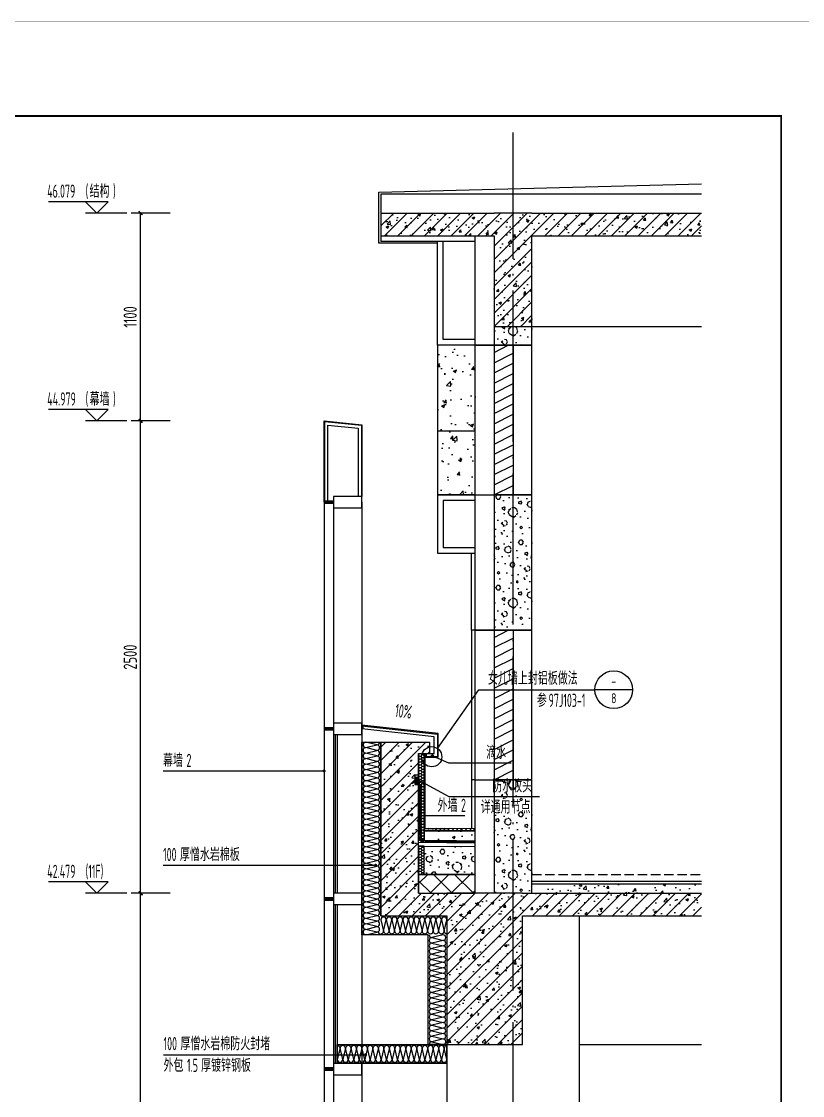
# Model space of a CAD drawing. Extents: x 198753 to 882193, y -399300 to 132460.
# Drawn here: x 374253 to 378388, y -189819 to -184135 of the extents above; entities that cross this region are included whole.
import ezdxf
from ezdxf.enums import TextEntityAlignment as Align

# ---------------------------------------------------------------- set-up
doc = ezdxf.new("R2010")
doc.units = 0
doc.header["$LTSCALE"] = 1000
doc.header["$MEASUREMENT"] = 0
doc.linetypes.add('DASH', pattern=[0.35, 0.25, -0.1])
doc.linetypes.add('DOTE', pattern=[2.42, 2, -0.2, 0.02, -0.2])
for name, color, linetype in [('00-图签', 7, 'Continuous'), ('01-标注_尺寸', 124, 'Continuous'), ('01-标注_标高', 200, 'Continuous'), ('01-标注_符号', 200, 'Continuous'), ('02-TEXT_标注', 130, 'Continuous'), ('05-填充_156', 156, 'Continuous'), ('05-填充_天正', 26, 'Continuous'), ('A-C_窗', 140, 'Continuous'), ('A-D-玻璃剖线', 130, 'Continuous'), ('A-D-金属剖线', 200, 'Continuous'), ('A-D_龙骨', 131, 'Continuous'), ('A-O_屋面', 201, 'Continuous'), ('A-O_防水层', 222, 'Continuous'), ('A-STR-面层', 191, 'Continuous'), ('A-SUR_保温', 222, 'Continuous'), ('A-SUR_看线', 231, 'Continuous'), ('A-SUR_面层', 191, 'Continuous'), ('A-TECH_结构', 21, 'Continuous'), ('A-金属背板', 30, 'Continuous'), ('A_AXIS-轴线', 36, 'DOTE'), ('A_STR-砌块墙', 121, 'Continuous'), ('A_STR-砼墙', 51, 'Continuous'), ('A_STR-砼柱', 51, 'Continuous'), ('D_石材', 111, 'Continuous'), ('D_石材E', 114, 'Continuous')]:
    doc.layers.add(name, color=color, linetype=linetype)
doc.styles.add('_TCH_DIM', font='ROS1', dxfattribs={"width": 0.8, "bigfont": 'JD'})
doc.styles.add('_TCH_DIM_T3', font='ROS1', dxfattribs={"width": 0.8, "bigfont": 'JD'})
doc.dimstyles.new('_TCH_ARCH&&20', dxfattribs={"dimtxt": 70, "dimasz": 20, "dimexe": 50, "dimexo": 60, "dimgap": 20, "dimtad": 1, "dimdec": 0, "dimzin": 0, "dimdsep": 46, "dimtxsty": '_TCH_DIM_T3', "dimblk": 'ARCHTICK', "dimcen": 0.09, "dimclrt": 4, "dimazin": 2, "dimtfac": 1, "dimtdec": 0, "dimtix": 1, "dimtmove": 2, "dimatfit": 3, "dimfxl": 0, "dimtolj": 1, "dimtzin": 0, "dimarcsym": 0})
pattern_1 = [(45, (0, 0), (-35.355339, 35.355339), []), (50, (0, 0), (143.452037, -12.550427), [15, -165]), (355, (0, 0), (-27.750267, 150.438427), [12, -132]), (100.4514, (11.95, -1.05), (115.701876, 137.88791), [12.74804, -140.22842]), (46.1842, (0, 40), (213.44821, -33.1038), [22.5, -247.5]), (96.6356, (17.79, 37.24), (186.93254, 194.82357), [19.12206, -210.3426]), (351.1842, (0, 40), (186.93239, 194.82372), [18, -198]), (21, (20, 30), (119.38141, -80.523778), [15, -165]), (326, (20, 30), (48.663066, 145.03001), [12, -132]), (71.4514, (29.95, 23.29), (168.044526, 64.5061), [12.74804, -140.22842]), (37.5, (0, 0), (2.431971, 66.578771), [0, -130.4, 0, -134, 0, -132.5]), (7.5, (0, 0), (52.613907, 78.882342), [0, -76.4, 0, -127.4, 0, -50.5]), (327.5, (-44.6, 0), (106.764487, -4.5109743), [0, -50, 0, -156, 0, -207]), (317.5, (-64.6, 0), (116.637234, 20.020996), [0, -65, 0, -103.6, 0, -147])]
pattern_2 = [(0, (70.8, -73.2), (120, 240), [0, -240]), (0, (-69.6, -105.6), (120, 240), [0, -240]), (0, (8.4, -108), (120, 240), [0, -240]), (0, (93.6, -37.2), (120, 240), [0, -240]), (0, (-6, -120), (120, 240), [0, -240]), (0, (117.6, 114), (120, 240), [0, -240]), (0, (44.4, 94.8), (120, 240), [0, -240]), (0, (82.8, 64.8), (120, 240), [0, -240]), (0, (-112.8, 60), (120, 240), [0, -240]), (0, (4.8, 49.2), (120, 240), [0, -240]), (0, (-40.8, -12), (120, 240), [0, -240]), (0, (-38.4, -102), (120, 240), [0, -240]), (0, (51.6, -111.6), (120, 240), [0, -240]), (0, (117.6, -6), (120, 240), [0, -240]), (0, (-106.8, -43.2), (120, 240), [0, -240]), (0, (-86.4, -2.4), (120, 240), [0, -240]), (0, (7.2, -19.2), (120, 240), [0, -240]), (0, (-26.4, -54), (120, 240), [0, -240]), (0, (-45.6, 25.2), (120, 240), [0, -240]), (0, (-15.6, 115.2), (120, 240), [0, -240]), (0, (-97.2, -93.6), (120, 240), [0, -240]), (0, (34.8, 66), (120, 240), [0, -240]), (0, (-76.8, 69.6), (120, 240), [0, -240]), (0, (-96, 100.8), (120, 240), [0, -240]), (130.601294, (102.857, 38.857), (-599.99999337, 720.00000315), [10.53662, -4414.8444]), (18.434949, (85.714, 43.43), (599.9999978, 239.9999982), [10.8421, -1507.05116]), (90, (85.71, 33.14), (120, 240), [10.28571, -469.71426]), (161.565051, (96, 29.714), (-600.000003, 239.999982), [10.8421, -1507.05116]), (53.130102, (96, 29.714), (120, 240), [11.42857, -1188.5714]), (135, (105.14, -92.57), (-120.000015, 239.999984), [9.69746, -669.12504]), (45, (91.43, -92.57), (120, 239.999999), [9.69746, -669.12504]), (135, (98.286, -99.43), (-120.000015, 239.999984), [9.69746, -669.12504]), (45, (98.286, -99.43), (120, 239.999999), [9.69746, -669.12504]), (116.56505, (-10.29, 68.57), (-2e-05, 479.99999), [12.77753, -255.5506]), (180, (-16, 80), (-120, 240), [13.71429, -226.2857]), (63.43495, (-35.43, 68.57), (1e-06, 480), [12.77753, -255.5506]), (116.56505, (-29.71, 57.14), (-2e-05, 479.99999), [12.77753, -255.5506]), (0, (-29.71, 57.14), (120, 240), [13.71429, -226.2857]), (63.43495, (-16, 57.14), (1e-06, 480), [12.77753, -255.5506]), (107.102728, (80, -12.571), (-359.99998624, 1200.00000194), [15.54454, -6513.161]), (143.972626, (75.429, 2.286), (-2279.9999711, 1679.9999981), [15.54454, -3248.808]), (180, (62.86, 11.43), (-120, 240), [14.85714, -225.14284]), (36.0273733, (35.429, 2.286), (2279.99998315, 1679.9999819), [15.54454, -3248.808]), (71.565051, (30.857, -11.43), (360.000002, 1199.999998), [14.45613, -1503.43712]), (107.102728, (35.429, -26.286), (-359.99998624, 1200.00000194), [15.54454, -6513.161]), (143.972626, (48, -35.429), (-2279.9999711, 1679.9999981), [15.54454, -3248.808]), (0, (48, -35.43), (120, 240), [14.85714, -225.14284]), (36.0273733, (62.857, -35.429), (2279.99998315, 1679.9999819), [15.54454, -3248.808]), (71.565051, (75.43, -26.286), (360.000002, 1199.999998), [14.45613, -1503.43712]), (150.255118, (82.286, 99.43), (-360.0000009, 239.999997), [9.21401, -1925.72784]), (90, (74.29, 94.86), (120, 240), [9.14286, -470.8571]), (29.744881, (74.286, 94.857), (360.0000002, 239.9999989), [9.21401, -1925.72784]), (116.56505, (26.29, -70.86), (-2e-05, 479.99999), [12.77753, -255.5506]), (168.690067, (20.571, -59.429), (-1080.0000008, 239.999994), [11.6549, -2435.8742]), (41.185925, (0, -65.143), (2999.99998182, 2639.99997692), [12.14874, -5090.3208]), (90, (0, -76.57), (120, 240), [11.42857, -468.5714]), (138.814074, (9.143, -84.571), (-2999.99994668, 2640.0000168), [12.14874, -5090.3208]), (16.6992442, (9.143, -84.571), (3959.9999702, 1199.99998743), [11.93178, -4999.415]), (60.945396, (20.571, -81.143), (119.99999968, 239.99999788), [11.76643, -4930.1358]), (109.983106, (-74.286, 29.714), (-600.00000226, 1679.99999555), [13.3768, -5604.879]), (155.556045, (-78.857, 42.286), (-1560.00000595, 719.99998504), [13.8092, -5786.0526]), (24.4439547, (-104, 42.286), (1560.00000078, 719.99999654), [13.8092, -5786.0526]), (70.0168934, (-108.571, 29.714), (600.0000018, 1679.99999583), [13.3768, -5604.879]), (109.983106, (-104, 17.143), (-600.00000226, 1679.99999555), [13.3768, -5604.879]), (160.016893, (-91.429, 12.571), (-600.0000004, 239.9999891), [13.3768, -2795.751]), (19.9831065, (-91.429, 12.571), (599.9999967, 239.9999996), [13.3768, -2795.751]), (70.0168934, (-78.857, 17.143), (600.0000018, 1679.99999583), [13.3768, -5604.879]), (122.005383, (14.857, 8), (-120.0000161, 239.9999877), [10.78169, -2253.3736]), (18.434949, (-1.143, 13.714), (599.9999978, 239.9999982), [10.8421, -1507.05116]), (90, (-1.14, 3.43), (120, 240), [10.28571, -469.71426]), (161.565051, (9.143, 0), (-600.000003, 239.999982), [10.8421, -1507.05116]), (54.4623222, (9.143, 0), (839.9999988, 1199.9999982), [9.83123, -4119.2846]), (116.56505, (-54.86, -50.29), (-2e-05, 479.99999), [12.77753, -255.5506]), (180, (-60.57, -38.86), (-120, 240), [12.57143, -227.42856]), (59.0362434, (-80, -50.286), (120.0000004, 239.9999988), [13.32789, -2785.5288]), (120.963756, (-73.143, -61.714), (-120.0000164, 239.999989), [13.32789, -2785.5288]), (0, (-73.14, -61.71), (120, 240), [12.57143, -227.42856]), (63.43495, (-60.57, -61.71), (1e-06, 480), [12.77753, -255.5506])]

# ---------------------------------------------------------------- blocks, each defined once
blk = doc.blocks.new('图框-A1+1-2')
for points, const_width in [([(0, 0), (1261, 0), (1261, 594), (0, 594)], 0.05), ([(1186, 584), (25, 584), (25, 10), (1186, 10)], 0.5)]:
    blk.add_lwpolyline(points, close=True, dxfattribs=dict(const_width=const_width))
blk = doc.blocks.new('kyuhtr')
at = {"const_width": 20}
blk.add_lwpolyline([(50, 0), (0, 0)], dxfattribs=at)
blk.add_lwpolyline([(50, -30), (200, -30), (200, 30), (50, 30)], close=True)
blk = doc.blocks.new('iutgoire')
at = {"layer": '01-标注_符号'}
for p, q in [((278.3, -73.3), (497.4, 237.6)), ((497.4, 237.6), (1111.1, 237.6)), ((1311.1, 237.6), (1111.1, 237.6)), ((251.9, -112.9), (336.9, -150.1)), ((336.9, -150.1), (667.8, -150.1))]:
    blk.add_line(p, q, dxfattribs=at)
blk.add_lwpolyline([(-6.6, 80.1, 0, 0, 0), (123.4, 64, 16, 0, 0), (182.9, 56.6, 0, 0, 0)], format="xyseb", dxfattribs=at)
at = {"layer": '01-标注_符号', "const_width": 5.33}
blk.add_lwpolyline([(249.5, -111.8, 1), (254.3, -114, 1)], format="xyb", close=True, dxfattribs=at)
at = {"layer": '01-标注_符号'}
for centre, radius in [((1211.1, 237.6), 100), ((247.5, -117), 53.5)]:
    blk.add_circle(centre, radius, dxfattribs=at)
at = {"layer": 'A-D-金属剖线', "const_width": 10}
for points in [[(-117, 50.3), (-117, 30.3)], [(218, -100), (218, -120)]]:
    blk.add_lwpolyline(points, dxfattribs=at)
at = {"layer": 'A-D-金属剖线'}
for points in [[(213, -120), (281, -120), (281, 5.9), (-122, 50)], [(-122, 47.1), (278, 3.2), (278, -117)], [(213, -100), (261, -100), (261, -12.5), (-122, 30.3)], [(278, -117), (262.2, -117), (251, -105.8), (239.8, -117), (213, -117)], [(281, -120), (261, -120), (251, -110), (241, -120), (213, -120)]]:
    blk.add_lwpolyline(points, dxfattribs=at)
at = {"layer": '02-TEXT_标注', "style": '_TCH_DIM'}
for s, height, width, p in [('女儿墙上封铝板做法', 69.46, 0.8, (545.3, 263.4)), ('参', 69.5, 0.8, (804.1, 146.6)), ('97J103-1', 70, 0.64, (866.1, 146.6)), ('滴水', 69.46, 0.8, (536.1, -129.1))]:
    blk.add_text(s, height=height, dxfattribs=dict(at, width=width)).set_placement(p)
for s, p, p2 in [('-', (1197, 256), (1225.3, 256)), ('8', (1197, 166.2), (1225.3, 166.2))]:
    blk.add_text(s, height=53, dxfattribs=at).set_placement(p, p2, align=Align.FIT)
at = {"layer": '02-TEXT_标注', "style": '_TCH_DIM', "width": 0.64}
blk.add_text('10%', height=70, rotation=352.9353, dxfattribs=at).set_placement((50, 94.2))
blk = doc.blocks.new('$LinePat$聚苯板')
at = {"color": 0}
for p, q in [((15, -9), (0, 0)), ((30, 0), (15, -9)), ((15, -26), (0, -34)), ((0, -34), (0, -51)), ((0, -51), (15, -60)), ((15, -9), (15, -26)), ((30, -34), (15, -26)), ((15, -60), (30, -51))]:
    blk.add_line(p, q, dxfattribs=at)
blk = doc.blocks.new('*U238')
at = {"layer": 'A-SUR_保温', "color": 26}
blk.add_lwpolyline([(0, 0), (30, 0), (30, 149.4), (0, 149.4), (0, 0)], dxfattribs=at)
at = {"layer": 'A-SUR_保温', "color": 26, "xscale": -0.5030524596725738, "yscale": 0.5, "zscale": 0.5, "rotation": 270.0000009086514}
for p in [(30, 134.4), (30, 119.5), (30, 104.6), (30, 89.6), (30, 74.7), (30, 59.7), (30, 44.8), (30, 29.9), (30, 14.9), (30, 0)]:
    blk.add_blockref('$LinePat$聚苯板', p, dxfattribs=at)
blk = doc.blocks.new('dsafdsg')
for p, q in [((-2.4, -1.8), (-4, 4)), ((-4, 4), (6.3, -6.1)), ((0.5, -4.6), (6.3, -6.1))]:
    blk.add_line(p, q)
for points in [[(-10.7, 8.9), (-10.6, 4.8), (7.3, -12.6), (11.2, -12.3)], [(-9.7, 8.9), (-9.6, 5.2), (-4.9, 0.6)], [(-26.5, -29.5), (-26.6, -26.7), (-2.4, -1.8), (0.5, -4.6), (-23.7, -29.5), (-26.5, -29.5)], [(-4.2, -0.1), (2.3, -6.3)], [(3, -7), (7.7, -11.6), (11.2, -11.3)]]:
    blk.add_lwpolyline(points)
for centre, start, end in [((-10.2, 8.9), 0.813, 180.813), ((-4.5, 0.3), 315.813, 135.813), ((2.7, -6.7), 315.813, 135.813), ((11.2, -11.8), 270.813, 90.813)]:
    blk.add_arc(centre, 0.5, start, end)
blk = doc.blocks.new('$LinePat$防水层2')
at = {"color": 0}
blk.add_line((0, 0), (600, 0), dxfattribs=at)
blk.add_solid([(150, 0), (450, 0), (150, -100), (450, -100)], dxfattribs=at)
blk = doc.blocks.new('A$C1E756E14')
at = {"transparency": 33554641}
h = blk.add_hatch(dxfattribs=at)
h.set_pattern_fill('ANSI37', color=26, scale=50)
h.set_pattern_definition([(45, (4580, -17840), (-56.1266, 56.1266), []), (135, (4580, -17840), (-56.1266, -56.1266), [])])
h.paths.add_polyline_path([(0, -740), (300, -740), (300, -640), (0, -640)])
at = {"layer": 'A-SUR_保温'}
h = blk.add_hatch(dxfattribs=at)
h.set_pattern_fill('AR-SAND', color=26)
h.set_pattern_definition([(37.5, (900, -13015), (-0.08000156, 2.4470662), [0, -1.9304, 0, -2.159, 0, -2.06375]), (7.5, (900, -13015), (2.2476164, 3.5841255), [0, -1.0414, 0, -1.7399, 0, -0.66675]), (327.5, (898.438, -13015), (3.95496185, 0.00718592), [0, -0.635, 0, -2.286, 0, -2.9845]), (317.5, (898.438, -13015), (3.8177823, 1.1146466), [0, -0.3175, 0, -1.4986, 0, -1.7145])])
h.paths.add_polyline_path([(-20, -124.4), (-20, -165), (0, -165), (0, -163)])
h = blk.add_hatch(dxfattribs=at)
h.set_pattern_fill('ANSI36', color=26, scale=10)
h.set_pattern_definition([(45, (-89504.83, 401692.884), (8.4189901, 30.8696304), [39.6875, -7.9375, 0, -7.9375])])
h.paths.add_polyline_path([(300, -407.1), (300, -397.1), (30, -394.8), (30, -404.8)])
h = blk.add_hatch(dxfattribs=at)
h.set_pattern_fill('混凝土', color=26, scale=20)
h.set_pattern_definition([(50, (-478040.11, 294904.97), (143.452037, -12.550427), [15, -165]), (355, (-478040.11, 294904.97), (-27.750267, 150.438427), [12, -132]), (100.4514, (-478028.16, 294903.92), (115.701876, 137.88791), [12.748038, -140.228422]), (46.1842, (-478040.11, 294944.97), (213.44821, -33.103803), [22.5, -247.5]), (96.6356, (-478022.32, 294942.2), (186.93254, 194.823574), [19.12206, -210.3426]), (351.1842, (-478040.11, 294944.97), (186.93239, 194.82372), [18, -198]), (21, (-478020.11, 294934.97), (119.38141, -80.523778), [15, -165]), (326, (-478020.11, 294934.97), (48.663066, 145.03001), [12, -132]), (71.4514, (-478010.16, 294928.26), (168.044526, 64.5061), [12.748038, -140.228422]), (37.5, (-478040.11, 294904.97), (2.431971, 66.578771), [0, -130.4, 0, -134, 0, -132.5]), (7.5, (-478040.11, 294904.97), (52.6139075, 78.882342), [0, -76.4, 0, -127.4, 0, -50.5]), (327.5, (-478084.71, 294904.97), (106.764487, -4.5109743), [0, -50, 0, -156, 0, -207]), (317.5, (-478104.71, 294904.97), (116.637234, 20.020996), [0, -65, 0, -103.6, 0, -147])])
h.paths.add_polyline_path([(300, -462.4), (300, -412.1), (30, -409.9), (30, -460.2)])
h = blk.add_hatch(dxfattribs=at)
h.set_pattern_fill('加气混凝土', color=26, scale=20)
h.set_pattern_definition([(0, (30735, 397409.32), (120, 240), [0, -240]), (0, (30594.6, 397376.92), (120, 240), [0, -240]), (0, (30672.6, 397374.52), (120, 240), [0, -240]), (0, (30757.8, 397445.32), (120, 240), [0, -240]), (0, (30658.2, 397362.52), (120, 240), [0, -240]), (0, (30781.8, 397596.52), (120, 240), [0, -240]), (0, (30708.6, 397577.32), (120, 240), [0, -240]), (0, (30747, 397547.32), (120, 240), [0, -240]), (0, (30551.4, 397542.52), (120, 240), [0, -240]), (0, (30669, 397531.72), (120, 240), [0, -240]), (0, (30623.4, 397470.52), (120, 240), [0, -240]), (0, (30625.8, 397380.52), (120, 240), [0, -240]), (0, (30715.8, 397370.92), (120, 240), [0, -240]), (0, (30781.8, 397476.52), (120, 240), [0, -240]), (0, (30557.4, 397439.32), (120, 240), [0, -240]), (0, (30577.8, 397480.12), (120, 240), [0, -240]), (0, (30671.4, 397463.32), (120, 240), [0, -240]), (0, (30637.8, 397428.52), (120, 240), [0, -240]), (0, (30618.6, 397507.72), (120, 240), [0, -240]), (0, (30648.6, 397597.72), (120, 240), [0, -240]), (0, (30567, 397388.92), (120, 240), [0, -240]), (0, (30699, 397548.52), (120, 240), [0, -240]), (0, (30587.4, 397552.12), (120, 240), [0, -240]), (0, (30568.2, 397583.32), (120, 240), [0, -240]), (130.601294, (30767.052, 397521.377), (-599.99999337, 720.00000315), [10.53662, -4414.8444]), (18.434949, (30749.91, 397525.95), (599.9999978, 239.9999982), [10.8421, -1507.05116]), (90, (30749.91, 397515.66), (120, 240), [10.28571, -469.71426]), (161.565051, (30760.195, 397512.234), (-600.000003, 239.999982), [10.8421, -1507.05116]), (53.130102, (30760.195, 397512.234), (120, 240), [11.42857, -1188.5714]), (135, (30769.34, 397389.95), (-120.000015, 239.999984), [9.69746, -669.12504]), (45, (30755.62, 397389.95), (120, 239.999999), [9.69746, -669.12504]), (135, (30762.48, 397383.09), (-120.000015, 239.999984), [9.69746, -669.12504]), (45, (30762.48, 397383.09), (120, 239.999999), [9.69746, -669.12504]), (116.56505, (30653.9, 397551.1), (-2e-05, 479.99999), [12.77753, -255.5506]), (180, (30648.2, 397562.52), (-120, 240), [13.71429, -226.2857]), (63.43495, (30628.77, 397551.1), (1e-06, 480), [12.77753, -255.5506]), (116.56505, (30634.48, 397539.66), (-2e-05, 479.99999), [12.77753, -255.5506]), (0, (30634.48, 397539.66), (120, 240), [13.71429, -226.2857]), (63.43495, (30648.2, 397539.66), (1e-06, 480), [12.77753, -255.5506]), (107.102728, (30744.195, 397469.948), (-359.99998624, 1200.00000194), [15.54454, -6513.161]), (143.972626, (30739.624, 397484.805), (-2279.9999711, 1679.9999981), [15.54454, -3248.808]), (180, (30727.05, 397493.95), (-120, 240), [14.85714, -225.14284]), (36.0273733, (30699.624, 397484.805), (2279.99998315, 1679.9999819), [15.54454, -3248.808]), (71.565051, (30695.052, 397471.09), (360.000002, 1199.999998), [14.45613, -1503.43712]), (107.102728, (30699.624, 397456.234), (-359.99998624, 1200.00000194), [15.54454, -6513.161]), (143.972626, (30712.195, 397447.091), (-2279.9999711, 1679.9999981), [15.54454, -3248.808]), (0, (30712.2, 397447.1), (120, 240), [14.85714, -225.14284]), (36.0273733, (30727.052, 397447.091), (2279.99998315, 1679.9999819), [15.54454, -3248.808]), (71.565051, (30739.624, 397456.234), (360.000002, 1199.999998), [14.45613, -1503.43712]), (150.255118, (30746.48, 397581.948), (-360.0000009, 239.999997), [9.21401, -1925.72784]), (90, (30738.48, 397577.38), (120, 240), [9.14286, -470.8571]), (29.744881, (30738.48, 397577.377), (360.0000002, 239.9999989), [9.21401, -1925.72784]), (116.56505, (30690.48, 397411.66), (-2e-05, 479.99999), [12.77753, -255.5506]), (168.690067, (30684.767, 397423.091), (-1080.0000008, 239.999994), [11.6549, -2435.8742]), (41.185925, (30664.195, 397417.377), (2999.99998182, 2639.9999769), [12.14874, -5090.3208]), (90, (30664.2, 397405.95), (120, 240), [11.42857, -468.5714]), (138.814074, (30673.338, 397397.948), (-2999.99994668, 2640.0000168), [12.14874, -5090.3208]), (16.6992442, (30673.338, 397397.948), (3959.9999702, 1199.99998743), [11.93178, -4999.415]), (60.945396, (30684.767, 397401.377), (119.99999968, 239.99999788), [11.76643, -4930.1358]), (109.983106, (30589.91, 397512.234), (-600.00000226, 1679.99999555), [13.3768, -5604.879]), (155.556045, (30585.338, 397524.805), (-1560.00000595, 719.99998504), [13.8092, -5786.0526]), (24.4439547, (30560.195, 397524.805), (1560.00000078, 719.99999654), [13.8092, -5786.0526]), (70.0168934, (30555.624, 397512.234), (600.0000018, 1679.99999583), [13.3768, -5604.879]), (109.983106, (30560.195, 397499.663), (-600.00000226, 1679.99999555), [13.3768, -5604.879]), (160.016893, (30572.767, 397495.091), (-600.0000004, 239.9999891), [13.3768, -2795.751]), (19.9831065, (30572.767, 397495.091), (599.9999967, 239.9999996), [13.3768, -2795.751]), (70.0168934, (30585.338, 397499.663), (600.0000018, 1679.99999583), [13.3768, -5604.879]), (122.005383, (30679.052, 397490.52), (-120.0000161, 239.9999877), [10.78169, -2253.3736]), (18.434949, (30663.052, 397496.234), (599.9999978, 239.9999982), [10.8421, -1507.05116]), (90, (30663.05, 397485.95), (120, 240), [10.28571, -469.71426]), (161.565051, (30673.34, 397482.52), (-600.000003, 239.999982), [10.8421, -1507.05116]), (54.462322, (30673.338, 397482.52), (839.9999988, 1199.9999982), [9.83123, -4119.2846]), (116.56505, (30609.34, 397432.23), (-2e-05, 479.99999), [12.77753, -255.5506]), (180, (30603.62, 397443.66), (-120, 240), [12.57143, -227.42856]), (59.0362434, (30584.195, 397432.234), (120.0000004, 239.9999988), [13.32789, -2785.5288]), (120.963756, (30591.052, 397420.806), (-120.0000164, 239.999989), [13.32789, -2785.5288]), (0, (30591.05, 397420.8), (120, 240), [12.57143, -227.42856]), (63.43495, (30603.62, 397420.8), (1e-06, 480), [12.77753, -255.5506])])
h.paths.add_polyline_path([(300, -640), (300, -492.5), (30, -490.2), (30, -640)])
at = {"color": 26}
blk.add_lwpolyline([(0, -740), (300, -740), (300, -640), (0, -640)], close=True, dxfattribs=at)
at = {"layer": '01-标注_符号'}
for p, q in [((-2, -139.4), (160, -227.3)), ((160, -227.3), (639.8, -227.3))]:
    blk.add_line(p, q, dxfattribs=at)
blk.add_lwpolyline([(245.4, -330.6), (12.6, -330.6)], dxfattribs=at)
at = {"layer": 'A-O_屋面'}
for p, q in [((30, -394.8), (300, -397.1)), ((30, -404.8), (300, -407.1)), ((30, -409.9), (300, -412.1)), ((0, -490), (300, -492.5)), ((35, -460), (300, -462.2))]:
    blk.add_line(p, q, dxfattribs=at)
for points in [[(0, -470), (300, -472.5)], [(0, -490), (300, -492.5)], [(0, -640), (300, -640)]]:
    blk.add_lwpolyline(points, dxfattribs=at)
at = {"layer": 'A-O_防水层'}
for points in [[(0, -163), (0, -435, 0.49936), (35, -470), (300, -472.2)], [(10, -163), (10, -435, 0.414214), (35, -460), (300, -462.2)]]:
    blk.add_lwpolyline(points, format="xyb", dxfattribs=at)
at = {"layer": 'A-SUR_保温'}
blk.add_line((0, -163), (-20, -124.4), dxfattribs=at)
for points in [[(30, 0), (30, -460.2)], [(35, -394.9), (35, 0)]]:
    blk.add_lwpolyline(points, dxfattribs=at)
at = {"layer": 'A_STR-砼墙'}
blk.add_lwpolyline([(0, -115), (-20, -115), (-20, -165), (0, -165)], dxfattribs=at)
at = {"layer": 'A-O_防水层', "yscale": 0.05, "zscale": 0.05}
for p, xscale, rotation in [((5, -163), 0.05037037037100095, 270.0000000022928), ((10, -163), 0.05037037037100095, 270.0000000022928), ((5, -193.2), 0.05037037037100095, 270.0000000022928), ((5, -223.4), 0.05037037037100095, 270.0000000022928), ((10, -193.2), 0.05037037037100095, 270.0000000022928), ((10, -223.4), 0.05037037037100095, 270.0000000022928), ((5, -253.7), 0.05037037037100095, 270.0000000022928), ((5, -283.9), 0.05037037037100095, 270.0000000022928), ((10, -253.7), 0.05037037037100095, 270.0000000022928), ((10, -283.9), 0.05037037037100095, 270.0000000022928), ((5, -314.1), 0.05037037037100095, 270.0000000022928), ((10, -314.1), 0.05037037037100095, 270.0000000022928), ((5, -344.3), 0.05037037037100095, 270.0000000022928), ((5, -374.6), 0.05037037037100095, 270.0000000022928), ((10, -344.3), 0.05037037037100095, 270.0000000022928), ((10, -374.6), 0.05037037037100095, 270.0000000022928), ((-1.2, -441.2), 0.07071067811865238, 315), ((5, -404.8), 0.05037037037100095, 270.0000000022928), ((4.8, -440.2), 0.05892556509887627, 315), ((10, -404.8), 0.05037037037100095, 270.0000000022928), ((35, -460), 0.05521026235065232, 359.521050357794), ((35, -465), 0.05521026235065227, 359.5210503578003), ((68.2, -460.3), 0.05521026235065232, 359.521050357794), ((68.2, -465.3), 0.05521026235065227, 359.5210503578003), ((101.3, -460.6), 0.05521026235065232, 359.521050357794), ((101.3, -465.6), 0.05521026235065227, 359.5210503578003), ((134.4, -460.8), 0.05521026235065232, 359.521050357794), ((134.4, -465.8), 0.05521026235065227, 359.5210503578003), ((167.5, -461.1), 0.05521026235065232, 359.521050357794), ((167.5, -466.1), 0.05521026235065227, 359.5210503578003), ((200.7, -461.4), 0.05521026235065232, 359.521050357794), ((200.7, -466.4), 0.05521026235065227, 359.5210503578003), ((233.8, -461.7), 0.05521026235065232, 359.521050357794), ((233.8, -466.7), 0.05521026235065227, 359.5210503578003), ((266.9, -461.9), 0.05521026235065232, 359.521050357794), ((266.9, -466.9), 0.05521026235065227, 359.5210503578003)]:
    blk.add_blockref('$LinePat$防水层2', p, dxfattribs=dict(at, xscale=xscale, rotation=rotation))
at = {"layer": 'A-SUR_保温', "color": 26, "xscale": -0.5164077407783176, "yscale": 0.5, "zscale": 0.5, "rotation": 269.9999999945116}
for p in [(30, -15.3), (30, -30.7), (30, -46), (30, -61.3), (30, -76.7), (30, -92), (30, -107.3), (30, -122.7), (30, -138), (30, -153.3), (30, -168.7), (30, -184), (30, -199.3), (30, -214.7), (30, -230), (30, -245.3), (30, -260.7), (30, -276), (30, -291.3), (30, -306.7), (30, -322), (30, -337.3), (30, -352.7), (30, -368), (30, -383.3), (30, -398.7), (30, -414), (30, -429.3), (30, -444.7), (30, -460)]:
    blk.add_blockref('$LinePat$聚苯板', p, dxfattribs=at)
at = {"layer": 'A-SUR_保温', "rotation": 342.3196339635746}
blk.add_blockref('dsafdsg', (-2.8, -138.1), dxfattribs=at)
at = {"layer": 'A-SUR_保温', "xscale": 0.07251641290586743, "yscale": 0.05, "zscale": 0.05, "rotation": 297.3655606718143}
blk.add_blockref('$LinePat$防水层2', (-15.6, -122.1), dxfattribs=at)
at = {"layer": 'A-SUR_保温', "color": 26}
blk.add_blockref('*U238', (0, -640), dxfattribs=at)
at = {"layer": '02-TEXT_标注', "style": '_TCH_DIM'}
for s, height, width, p in [('防水收头', 69.46, 0.8, (390, -206.3)), ('外墙', 69.46, 0.8, (100.4, -309.6)), ('2', 70, 0.64, (224.5, -309.6)), ('详通用节点', 69.46, 0.8, (328.8, -318.3))]:
    blk.add_text(s, height=height, dxfattribs=dict(at, width=width)).set_placement(p)
blk = doc.blocks.new('$LinePat$岩棉板')
at = {"color": 0}
for p, q in [((0, -17), (12, -67)), ((12, -67), (24, -17))]:
    blk.add_line(p, q, dxfattribs=at)
for centre, start, end in [((12, -17), 0, 180), ((0, -67), 270, 0), ((24, -67), 180, 270)]:
    blk.add_arc(centre, 12, start, end, dxfattribs=at)
at = {"layer": 'Defpoints'}
blk.add_point((0, 0.1), dxfattribs=at)
at = {"layer": 'Defpoints', "color": 0}
blk.add_point((24, -84), dxfattribs=at)
blk = doc.blocks.new('$WINLIB2D$00000039')
at = {"color": 0}
for points in [[(-0.5, 0.5), (-0.5, -0.5)], [(0.5, 0.5), (-0.5, 0.5)], [(0.5, -0.5), (0.5, 0.5)], [(-0.5, 0.1667), (0.5, 0.1667)], [(-0.3839, -0.1667), (-0.448, 0.1667)], [(-0.3159, -0.1667), (-0.38, 0.1667)], [(-0.2479, -0.1667), (-0.312, 0.1667)], [(-0.1799, -0.1667), (-0.244, 0.1667)], [(-0.1119, -0.1667), (-0.176, 0.1667)], [(-0.0439, -0.1667), (-0.108, 0.1667)], [(0.0241, -0.1667), (-0.04, 0.1667)], [(0.0921, -0.1667), (0.028, 0.1667)], [(0.16, -0.1667), (0.0959, 0.1667)], [(0.228, -0.1667), (0.1639, 0.1667)], [(0.296, -0.1667), (0.2319, 0.1667)], [(0.364, -0.1667), (0.2999, 0.1667)], [(0.432, -0.1667), (0.3679, 0.1667)], [(0.5, -0.1667), (0.4359, 0.1667)], [(-0.4519, -0.1667), (-0.5, 0.0836)], [(-0.5, -0.1667), (0.5, -0.1667)], [(0.5, -0.5), (-0.5, -0.5)]]:
    blk.add_lwpolyline(points, dxfattribs=at)
blk = doc.blocks.new('_ArchTick')
at = {"color": 0, "linetype": 'ByBlock', "const_width": 0.4}
blk.add_lwpolyline([(-0.5, -0.5), (0.5, 0.5)], dxfattribs=at)
blk = doc.blocks.new('*D2076')
at = {"layer": '01-标注_尺寸', "color": 0, "lineweight": -2, "transparency": 16777216}
for p, q in [((375040.2, -188748.3), (374833.9, -188748.3)), ((374883.9, -192948.3), (374883.9, -188748.3)), ((375040.2, -192948.3), (374833.9, -192948.3))]:
    blk.add_line(p, q, dxfattribs=at)
at = {"layer": 'Defpoints', "color": 0, "transparency": 16777216}
for p in [(374883.9, -188748.3), (375100.2, -188748.3), (375100.2, -192948.3)]:
    blk.add_point(p, dxfattribs=at)
at = {"layer": '01-标注_尺寸', "color": 0, "lineweight": -2, "transparency": 16777216, "xscale": 20, "yscale": 20, "zscale": 20}
for p, rotation in [((374883.9, -188748.3), 90), ((374883.9, -192948.3), 270)]:
    blk.add_blockref('_ArchTick', p, dxfattribs=dict(at, rotation=rotation))
at = {"layer": '01-标注_尺寸', "color": 4, "transparency": 16777216, "insert": (374828.9, -190848.3), "char_height": 70, "attachment_point": 5, "rotation": 90, "style": '_TCH_DIM_T3'}
blk.add_mtext('\\A1;4200', dxfattribs=at)
blk = doc.blocks.new('*D2077')
at = {"layer": '01-标注_尺寸', "color": 0, "lineweight": -2, "transparency": 16777216}
for p, q in [((375040.2, -186248.3), (374833.9, -186248.3)), ((374883.9, -188748.3), (374883.9, -186248.3)), ((375040.2, -188748.3), (374833.9, -188748.3))]:
    blk.add_line(p, q, dxfattribs=at)
at = {"layer": 'Defpoints', "color": 0, "transparency": 16777216}
for p in [(374883.9, -186248.3), (375100.2, -186248.3), (375100.2, -188748.3)]:
    blk.add_point(p, dxfattribs=at)
at = {"layer": '01-标注_尺寸', "color": 0, "lineweight": -2, "transparency": 16777216, "xscale": 20, "yscale": 20, "zscale": 20}
for p, rotation in [((374883.9, -186248.3), 90), ((374883.9, -188748.3), 270)]:
    blk.add_blockref('_ArchTick', p, dxfattribs=dict(at, rotation=rotation))
at = {"layer": '01-标注_尺寸', "color": 4, "transparency": 16777216, "insert": (374828.9, -187498.3), "char_height": 70, "attachment_point": 5, "rotation": 90, "style": '_TCH_DIM_T3'}
blk.add_mtext('\\A1;2500', dxfattribs=at)
blk = doc.blocks.new('*D2078')
at = {"layer": '01-标注_尺寸', "color": 0, "lineweight": -2, "transparency": 16777216}
for p, q in [((375040.2, -185148.3), (374833.9, -185148.3)), ((374883.9, -186248.3), (374883.9, -185148.3)), ((375040.2, -186248.3), (374833.9, -186248.3))]:
    blk.add_line(p, q, dxfattribs=at)
at = {"layer": 'Defpoints', "color": 0, "transparency": 16777216}
for p in [(374883.9, -185148.3), (375100.2, -185148.3), (375100.2, -186248.3)]:
    blk.add_point(p, dxfattribs=at)
at = {"layer": '01-标注_尺寸', "color": 0, "lineweight": -2, "transparency": 16777216, "xscale": 20, "yscale": 20, "zscale": 20}
for p, rotation in [((374883.9, -185148.3), 90), ((374883.9, -186248.3), 270)]:
    blk.add_blockref('_ArchTick', p, dxfattribs=dict(at, rotation=rotation))
at = {"layer": '01-标注_尺寸', "color": 4, "transparency": 16777216, "insert": (374828.9, -185698.3), "char_height": 70, "attachment_point": 5, "rotation": 90, "style": '_TCH_DIM_T3'}
blk.add_mtext('\\A1;1100', dxfattribs=at)

msp = doc.modelspace()

# ---------------------------------------------------------------- hatches: boundary and pattern name
at = {"layer": '05-填充_156'}
h = msp.add_hatch(dxfattribs=at)
h.set_pattern_fill('AR-CONC', color=256, scale=100)
h.set_pattern_definition([(50, (2e-10, -2081.58), (182.18467, -15.939086), [19.05, -209.55]), (355, (2e-10, -2081.58), (-35.24283, 191.05664), [15.24, -167.64]), (100.451, (15.18, -2082.9), (146.9425, 175.11669), [16.19, -178.09]), (46.1842, (2e-10, -2030.78), (271.07904, -42.04233), [28.575, -314.325]), (96.6356, (22.6, -2034.28), (237.40423, 247.42556), [24.285, -267.135]), (351.184, (2e-10, -2030.78), (237.4046, 247.42512), [22.86, -251.46]), (21, (25.4, -2043.48), (151.61488, -102.26552), [19.05, -209.55]), (326, (25.4, -2043.48), (61.80203, 184.18797), [15.24, -167.64]), (71.4514, (38.03, -2052), (213.41649, 81.92286), [16.19, -178.09]), (37.5, (2e-10, -2081.58), (3.088603, 84.555039), [0, -165.608, 0, -170.18, 0, -168.275]), (7.5, (2e-10, -2081.58), (66.819663, 100.180575), [0, -97.028, 0, -161.798, 0, -64.135]), (327.5, (-56.64, -2081.58), (135.590595, -5.728744), [0, -63.5, 0, -198.12, 0, -262.89]), (317.5, (-82.04, -2081.58), (148.12918, 25.42649), [0, -82.55, 0, -131.572, 0, -186.69])])
h.paths.add_polyline_path([(376655.4, -185848.3), (376455.4, -185848.3), (376455.4, -186300.5), (376655.4, -186300.5)])
h.paths.add_polyline_path([(376655.4, -186300.5), (376455.4, -186300.5), (376455.4, -186640.3), (376655.4, -186640.3), (376655.4, -186640.3)])
at = {"layer": '05-填充_天正'}
h = msp.add_hatch(dxfattribs=at)
h.set_pattern_fill('钢筋混凝土', color=256, scale=20, style=0)
h.set_pattern_definition(pattern_1)
h.paths.add_polyline_path([(376755.4, -185268.3), (376755.4, -185148.3), (376155.4, -185148.3), (376155.4, -185268.3)])
h = msp.add_hatch(dxfattribs=at)
h.set_pattern_fill('钢筋混凝土', color=256, scale=20, style=0)
h.set_pattern_definition(pattern_1)
h.paths.add_polyline_path([(376755.4, -185748.3), (376955.4, -185748.3), (376955.4, -185148.3), (376755.4, -185148.3)])
h = msp.add_hatch(dxfattribs=at)
h.set_pattern_fill('钢筋混凝土', color=256, scale=20, style=0)
h.set_pattern_definition(pattern_1)
h.paths.add_polyline_path([(376955.4, -185148.3), (376955.4, -185268.3), (377853.2, -185268.3), (377853.2, -185148.3)])
h = msp.add_hatch(dxfattribs=at)
h.set_pattern_fill('加气混凝土', color=256, scale=20, style=0)
h.set_pattern_definition(pattern_2)
h.paths.add_polyline_path([(376955.4, -185748.3), (376755.4, -185748.3), (376755.4, -185848.3), (376955.4, -185848.3)])
h = msp.add_hatch(dxfattribs=at)
h.set_pattern_fill('加气混凝土', color=256, scale=20, style=0)
h.set_pattern_definition(pattern_2)
h.paths.add_polyline_path([(376955.4, -187356.2), (376955.4, -186640.3), (376755.4, -186640.3), (376755.4, -187356.2)])
h = msp.add_hatch(dxfattribs=at)
h.set_pattern_fill('钢筋混凝土', color=256, scale=20, style=0)
h.set_pattern_definition(pattern_1)
h.paths.add_polyline_path([(376155.4, -188008.3), (376415.4, -188008.3), (376415.4, -187948.3), (376155.4, -187948.3)])
h = msp.add_hatch(dxfattribs=at)
h.set_pattern_fill('钢筋混凝土', color=256, scale=20, style=0)
h.set_pattern_definition(pattern_1)
h.paths.add_polyline_path([(376155.4, -188868.3), (376355.4, -188748.3), (376355.4, -188008.3), (376155.4, -188008.3)])
h = msp.add_hatch(dxfattribs=at)
h.set_pattern_fill('加气混凝土', color=256, scale=20, style=0)
h.set_pattern_definition(pattern_2)
h.paths.add_polyline_path([(376955.4, -188748.3), (376955.4, -188148.3), (376755.4, -188148.3), (376755.4, -188748.3)])
h = msp.add_hatch(dxfattribs=at)
h.set_pattern_fill('混凝土', color=256, scale=20, style=0)
h.set_pattern_definition([(50, (0, 0), (143.452037, -12.550427), [15, -165]), (355, (0, 0), (-27.750267, 150.438427), [12, -132]), (100.4514, (11.95, -1.05), (115.701876, 137.88791), [12.74804, -140.22842]), (46.1842, (0, 40), (213.44821, -33.1038), [22.5, -247.5]), (96.6356, (17.79, 37.24), (186.93254, 194.82357), [19.12206, -210.3426]), (351.1842, (0, 40), (186.93239, 194.82372), [18, -198]), (21, (20, 30), (119.38141, -80.523778), [15, -165]), (326, (20, 30), (48.663066, 145.03001), [12, -132]), (71.4514, (29.95, 23.29), (168.044526, 64.5061), [12.74804, -140.22842]), (37.5, (0, 0), (2.431971, 66.578771), [0, -130.4, 0, -134, 0, -132.5]), (7.5, (0, 0), (52.613907, 78.882342), [0, -76.4, 0, -127.4, 0, -50.5]), (327.5, (-44.6, 0), (106.764487, -4.5109743), [0, -50, 0, -156, 0, -207]), (317.5, (-64.6, 0), (116.637234, 20.020996), [0, -65, 0, -103.6, 0, -147])])
h.paths.add_polyline_path([(376955.4, -188698.3), (376955.4, -188748.3), (377853.2, -188748.3), (377853.2, -188698.3)])
h = msp.add_hatch(dxfattribs=at)
h.set_pattern_fill('钢筋混凝土', color=256, scale=20, style=0)
h.set_pattern_definition(pattern_1)
h.paths.add_polyline_path([(376505.4, -188868.3), (376505.4, -188748.3), (376355.4, -188748.3), (376155.4, -188868.3)])
h = msp.add_hatch(dxfattribs=at)
h.set_pattern_fill('钢筋混凝土', color=256, scale=20, style=0)
h.set_pattern_definition(pattern_1)
h.paths.add_polyline_path([(376505.4, -189548.3), (376905.4, -189548.3), (376905.4, -188748.3), (376505.4, -188748.3)])
h = msp.add_hatch(dxfattribs=at)
h.set_pattern_fill('钢筋混凝土', color=256, scale=20, style=0)
h.set_pattern_definition(pattern_1)
h.paths.add_polyline_path([(376905.4, -188748.3), (376905.4, -188868.3), (377853.2, -188868.3), (377853.2, -188748.3)])

# ---------------------------------------------------------------- linework, layer by layer
at = {"layer": '01-标注_标高'}
for p, q in [((374711.5, -185088.3), (374395.6, -185088.3)), ((374651.5, -185148.3), (374591.5, -185088.3)), ((374651.5, -185148.3), (374711.5, -185088.3)), ((374811.5, -185148.3), (374591.5, -185148.3)), ((374711.5, -186188.3), (374395.6, -186188.3)), ((374651.5, -186248.3), (374591.5, -186188.3)), ((374651.5, -186248.3), (374711.5, -186188.3)), ((374811.5, -186248.3), (374591.5, -186248.3)), ((374711.5, -188688.3), (374395.6, -188688.3)), ((374651.5, -188748.3), (374591.5, -188688.3)), ((374651.5, -188748.3), (374711.5, -188688.3)), ((374811.5, -188748.3), (374591.5, -188748.3))]:
    msp.add_line(p, q, dxfattribs=at)
at = {"layer": '01-标注_符号'}
for points in [[(375002.5, -188100.9), (375855.2, -188100.9)], [(375002.5, -188600), (376127.6, -188600)], [(375005.2, -189602.6), (376074.9, -189602.6)]]:
    msp.add_lwpolyline(points, dxfattribs=at)
at = {"layer": '01-标注_符号', "const_width": 8}
for points in [[(375851.2, -188100.9, 1), (375859.2, -188100.9, 1)], [(376123.6, -188600, 1), (376131.6, -188600, 1)], [(376070.9, -189602.6, 1), (376078.9, -189602.6, 1)]]:
    msp.add_lwpolyline(points, format="xyb", close=True, dxfattribs=at)
at = {"layer": 'A-D-玻璃剖线'}
for p, q in [((375855.4, -186248.3), (375855.4, -192428.3)), ((375905.4, -186678.3), (375905.4, -192428.3)), ((376055.4, -186678.3), (376055.4, -192428.3))]:
    msp.add_line(p, q, dxfattribs=at)
at = {"layer": 'A-D-金属剖线'}
for points in [[(375855.4, -186678.3), (375855.4, -186248.3), (376055.4, -186268.3), (376055.4, -186648.3)], [(375858.4, -186678.3), (375858.4, -186251.6), (376052.4, -186271), (376052.4, -186648.3)], [(375875.4, -186678.3), (375875.4, -186270.4), (376035.4, -186286.4), (376035.4, -186648.3)]]:
    msp.add_lwpolyline(points, dxfattribs=at)
for points in [[(375925.2, -189548.3), (376505.4, -189548.3), (376505.4, -189648.3), (375925.2, -189648.3)], [(375926.7, -189549.8), (376503.9, -189549.8), (376503.9, -189646.8), (375926.7, -189646.8)]]:
    msp.add_lwpolyline(points, close=True, dxfattribs=at)
at = {"layer": 'A-O_屋面'}
for points in [[(376655.4, -187356.2), (376635.4, -187356.2), (376635.4, -186948.3)], [(376655.4, -188148.3), (376635.4, -188148.3), (376635.4, -188405.1)]]:
    msp.add_lwpolyline(points, dxfattribs=at)
at = {"layer": 'A-STR-面层'}
for points in [[(376455.4, -185308.3), (376145.4, -185308.3), (376145.4, -185038.3), (377853.2, -184993.2)], [(376955.4, -188683.3), (377853.2, -188683.3)]]:
    msp.add_lwpolyline(points, dxfattribs=at)
at = {"layer": 'A-STR-面层', "linetype": 'DASH', "ltscale": 0.2}
msp.add_lwpolyline([(376955.4, -188648.3), (377853.2, -188648.3)], dxfattribs=at)
at = {"layer": 'A-SUR_保温'}
for p, q in [((376655.4, -185848.3), (376655.4, -185268.3)), ((376655.4, -185848.3), (376755.4, -185848.3)), ((376655.4, -186640.3), (376755.4, -186640.3)), ((376655.4, -187356.2), (376655.4, -186640.3)), ((376655.4, -187356.2), (376755.4, -187356.2)), ((376655.4, -188148.3), (376755.4, -188148.3)), ((376655.4, -188748.3), (376655.4, -188148.3))]:
    msp.add_line(p, q, dxfattribs=at)
for points in [[(376155.4, -185048.3), (376155.4, -185298.3)], [(377853.2, -185048.3), (376155.4, -185048.3)], [(376655.4, -185298.3), (376155.4, -185298.3)], [(376155.4, -187948.3), (376155.4, -188868.3), (376505.4, -188868.3), (376505.4, -189548.3), (376405.4, -189548.3), (376405.4, -188968.3), (376055.4, -188968.3), (376055.4, -187948.3), (376153.3, -187948.3)]]:
    msp.add_lwpolyline(points, dxfattribs=at)
at = {"layer": 'A-SUR_看线'}
msp.add_lwpolyline([(376635.4, -187356.2), (376635.4, -188148.3)], dxfattribs=at)
at = {"layer": 'A-SUR_面层'}
for p, q in [((376955.4, -188698.3), (377853.2, -188698.3)), ((376955.4, -188748.3), (377853.2, -188748.3))]:
    msp.add_line(p, q, dxfattribs=at)
at = {"layer": 'A-TECH_结构'}
for p, q in [((376505.4, -188868.3), (376505.4, -192948.3)), ((377205.4, -188868.3), (377205.4, -192948.3))]:
    msp.add_line(p, q, dxfattribs=at)
for points in [[(376955.4, -185748.3), (377853.2, -185748.3)], [(377205.4, -189548.3), (377853.2, -189548.3)]]:
    msp.add_lwpolyline(points, dxfattribs=at)
at = {"layer": 'A-金属背板'}
for points in [[(375915.2, -187908), (375925.2, -187908), (375925.2, -188748.3), (375915.2, -188748.3)], [(375915.2, -188808.3), (375925.2, -188808.3), (375925.2, -189648.3), (375915.2, -189648.3)]]:
    msp.add_lwpolyline(points, close=True, dxfattribs=at)
at = {"layer": 'A_AXIS-轴线', "ltscale": 0.4}
msp.add_line((376855.4, -194102.5), (376855.4, -184721.7), dxfattribs=at)
at = {"layer": 'A_STR-砌块墙'}
for p, q in [((376755.4, -185748.3), (376755.4, -185848.3)), ((376955.4, -185848.3), (376955.4, -185748.3)), ((376755.4, -185848.3), (376955.4, -185848.3)), ((376955.4, -186640.3), (376755.4, -186640.3)), ((376755.4, -186640.3), (376755.4, -187356.2)), ((376955.4, -187356.2), (376955.4, -186640.3)), ((376755.4, -187356.2), (376955.4, -187356.2)), ((376955.4, -188148.3), (376755.4, -188148.3)), ((376755.4, -188148.3), (376755.4, -188748.3)), ((376955.4, -188748.3), (376955.4, -188148.3))]:
    msp.add_line(p, q, dxfattribs=at)
at = {"layer": 'A_STR-砼墙'}
for p, q in [((376155.4, -185148.3), (376755.4, -185148.3)), ((376155.4, -185148.3), (376155.4, -185268.3)), ((376955.4, -185148.3), (377853.2, -185148.3)), ((376155.4, -185268.3), (376755.4, -185268.3)), ((376955.4, -185268.3), (377853.2, -185268.3)), ((376155.4, -188008.3), (376155.4, -187948.3)), ((376155.4, -187948.3), (376415.4, -187948.3)), ((376415.4, -188008.3), (376415.4, -187948.3)), ((376155.4, -188868.3), (376155.4, -188008.3)), ((376355.4, -188748.3), (376355.4, -188008.3)), ((376355.4, -188008.3), (376415.4, -188008.3)), ((376355.4, -188748.3), (376505.4, -188748.3)), ((376905.4, -188748.3), (377853.2, -188748.3)), ((376155.4, -188868.3), (376505.4, -188868.3)), ((376905.4, -188868.3), (377853.2, -188868.3))]:
    msp.add_line(p, q, dxfattribs=at)
at = {"layer": 'A_STR-砼柱'}
for p, q in [((376955.4, -185148.3), (376755.4, -185148.3)), ((376755.4, -185268.3), (376755.4, -185748.3)), ((376955.4, -185748.3), (376955.4, -185268.3)), ((376755.4, -185748.3), (376955.4, -185748.3)), ((376905.4, -188748.3), (376505.4, -188748.3)), ((376505.4, -188868.3), (376505.4, -189548.3)), ((376905.4, -189548.3), (376905.4, -188868.3)), ((376505.4, -189548.3), (376905.4, -189548.3))]:
    msp.add_line(p, q, dxfattribs=at)
at = {"layer": 'D_石材'}
for points in [[(376655.4, -185848.3), (376455.4, -185848.3), (376455.4, -185298.3)], [(376655.4, -185818.3), (376485.4, -185818.3), (376485.4, -185298.3)], [(376655.4, -186640.3), (376455.4, -186640.3), (376455.4, -186948.3), (376655.4, -186948.3)], [(376655.4, -186670.3), (376485.4, -186670.3), (376485.4, -186918.3), (376655.4, -186918.3)]]:
    msp.add_lwpolyline(points, dxfattribs=at)
at = {"layer": 'D_石材E'}
msp.add_line((376455.4, -186300.5), (376655.4, -186300.5), dxfattribs=at)
msp.add_lwpolyline([(376455.4, -185848.3), (376455.4, -186640.3), (376655.4, -186640.3)], dxfattribs=at)

# ---------------------------------------------------------------- block references
at = {"xscale": 20, "yscale": 20, "zscale": 20, "rotation": 270}
msp.add_blockref('图框-A1+1-2', (366595.2, -184135), dxfattribs=at)
msp.add_blockref('A$C1E756E14', (376355.4, -188008.3))
at = {"layer": '00-图签'}
msp.add_blockref('iutgoire', (376177.5, -187908.6), dxfattribs=at)
at = {"layer": 'A-C_窗', "xscale": -792.0172031230759, "yscale": -300, "zscale": -792.0172031230759, "rotation": 90.00000000000288}
for p in [(376805.4, -186244.3), (376805.4, -187752.2)]:
    msp.add_blockref('$WINLIB2D$00000039', p, dxfattribs=at)
at = {"layer": 'A-D_龙骨'}
for p in [(375855.4, -186678.3), (375855.4, -187878.3), (375855.4, -188778.3), (375855.4, -189678.3)]:
    msp.add_blockref('kyuhtr', p, dxfattribs=at)
at = {"layer": 'A-SUR_保温', "yscale": 1.188379012465143, "zscale": 1.188379012465143}
for p, xscale, rotation in [((376055.4, -187977.4), 1.214285713261856, 89.99999997943058), ((376055.4, -188006.5), 1.214285713261856, 89.99999997943058), ((376055.4, -188035.7), 1.214285713261856, 89.99999997943058), ((376055.4, -188064.8), 1.214285713261856, 89.99999997943058), ((376055.4, -188094), 1.214285713261856, 89.99999997943058), ((376055.4, -188123.1), 1.214285713261856, 89.99999997943058), ((376055.4, -188152.3), 1.214285713261856, 89.99999997943058), ((376055.4, -188181.4), 1.214285713261856, 89.99999997943058), ((376055.4, -188210.5), 1.214285713261856, 89.99999997943058), ((376055.4, -188239.7), 1.214285713261856, 89.99999997943058), ((376055.4, -188268.8), 1.214285713261856, 89.99999997943058), ((376055.4, -188298), 1.214285713261856, 89.99999997943058), ((376055.4, -188327.1), 1.214285713261856, 89.99999997943058), ((376055.4, -188356.3), 1.214285713261856, 89.99999997943058), ((376055.4, -188385.4), 1.214285713261856, 89.99999997943058), ((376055.4, -188414.5), 1.214285713261856, 89.99999997943058), ((376055.4, -188443.7), 1.214285713261856, 89.99999997943058), ((376055.4, -188472.8), 1.214285713261856, 89.99999997943058), ((376055.4, -188502), 1.214285713261856, 89.99999997943058), ((376055.4, -188531.1), 1.214285713261856, 89.99999997943058), ((376055.4, -188560.3), 1.214285713261856, 89.99999997943058), ((376055.4, -188589.4), 1.214285713261856, 89.99999997943058), ((376055.4, -188618.5), 1.214285713261856, 89.99999997943058), ((376055.4, -188647.7), 1.214285713261856, 89.99999997943058), ((376055.4, -188676.8), 1.214285713261856, 89.99999997943058), ((376055.4, -188706), 1.214285713261856, 89.99999997943058), ((376055.4, -188735.1), 1.214285713261856, 89.99999997943058), ((376055.4, -188764.3), 1.214285713261856, 89.99999997943058), ((376055.4, -188793.4), 1.214285713261856, 89.99999997943058), ((376055.4, -188822.5), 1.214285713261856, 89.99999997943058), ((376055.4, -188851.7), 1.214285713261856, 89.99999997943058), ((376055.4, -188880.8), 1.214285713261856, 89.99999997943058), ((376155.4, -188868.3), 1.215277777999331, 1.476952176725361e-10), ((376184.5, -188868.3), 1.215277777999331, 1.476952176725361e-10), ((376213.7, -188868.3), 1.215277777999331, 1.476952176725361e-10), ((376242.9, -188868.3), 1.215277777999331, 1.476952176725361e-10), ((376272, -188868.3), 1.215277777999331, 1.476952176725361e-10), ((376301.2, -188868.3), 1.215277777999331, 1.476952176725361e-10), ((376330.4, -188868.3), 1.215277777999331, 1.476952176725361e-10), ((376359.5, -188868.3), 1.215277777999331, 1.476952176725361e-10), ((376388.7, -188868.3), 1.215277777999331, 1.476952176725361e-10), ((376417.9, -188868.3), 1.215277777999331, 1.476952176725361e-10), ((376447, -188868.3), 1.215277777999331, 1.476952176725361e-10), ((376476.2, -188868.3), 1.215277777999331, 1.476952176725361e-10), ((376055.4, -188910), 1.214285713261856, 89.99999997943058), ((376055.4, -188939.1), 1.214285713261856, 89.99999997943058), ((376055.4, -188968.3), 1.214285713261856, 89.99999997943058), ((376505.4, -188968.3), 1.20833333233894, 270.000000000828), ((376505.4, -188997.3), 1.20833333233894, 270.000000000828), ((376505.4, -189026.3), 1.20833333233894, 270.000000000828), ((376505.4, -189055.3), 1.20833333233894, 270.000000000828), ((376505.4, -189084.3), 1.20833333233894, 270.000000000828), ((376505.4, -189113.3), 1.20833333233894, 270.000000000828), ((376505.4, -189142.3), 1.20833333233894, 270.000000000828), ((376505.4, -189171.3), 1.20833333233894, 270.000000000828), ((376505.4, -189200.3), 1.20833333233894, 270.000000000828), ((376505.4, -189229.3), 1.20833333233894, 270.000000000828), ((376505.4, -189258.3), 1.20833333233894, 270.000000000828), ((376505.4, -189287.3), 1.20833333233894, 270.000000000828), ((376505.4, -189316.3), 1.20833333233894, 270.000000000828), ((376505.4, -189345.3), 1.20833333233894, 270.000000000828), ((376505.4, -189374.3), 1.20833333233894, 270.000000000828), ((376505.4, -189403.3), 1.20833333233894, 270.000000000828), ((376505.4, -189432.3), 1.20833333233894, 270.000000000828), ((376505.4, -189461.3), 1.20833333233894, 270.000000000828), ((376505.4, -189490.3), 1.20833333233894, 270.000000000828), ((375954.2, -189648.3), 1.208710015106384, 179.9999999999943), ((375983.2, -189648.3), 1.208710015106384, 179.9999999999943), ((376012.2, -189648.3), 1.208710015106384, 179.9999999999943), ((376041.2, -189648.3), 1.208710015106384, 179.9999999999943), ((376070.2, -189648.3), 1.208710015106384, 179.9999999999943), ((376099.2, -189648.3), 1.208710015106384, 179.9999999999943), ((376128.2, -189648.3), 1.208710015106384, 179.9999999999943), ((376157.2, -189648.3), 1.208710015106384, 179.9999999999943), ((376186.3, -189648.3), 1.208710015106384, 179.9999999999943), ((376215.3, -189648.3), 1.208710015106384, 179.9999999999943), ((376244.3, -189648.3), 1.208710015106384, 179.9999999999943), ((376273.3, -189648.3), 1.208710015106384, 179.9999999999943), ((376302.3, -189648.3), 1.208710015106384, 179.9999999999943), ((376331.3, -189648.3), 1.208710015106384, 179.9999999999943), ((376360.3, -189648.3), 1.208710015106384, 179.9999999999943), ((376389.3, -189648.3), 1.208710015106384, 179.9999999999943), ((376418.3, -189648.3), 1.208710015106384, 179.9999999999943), ((376505.4, -189519.3), 1.20833333233894, 270.000000000828), ((376447.3, -189648.3), 1.208710015106384, 179.9999999999943), ((376476.3, -189648.3), 1.208710015106384, 179.9999999999943), ((376505.4, -189648.3), 1.208710015106384, 179.9999999999943)]:
    msp.add_blockref('$LinePat$岩棉板', p, dxfattribs=dict(at, xscale=xscale, rotation=rotation))

# ---------------------------------------------------------------- texts
at = {"layer": '02-TEXT_标注', "style": '_TCH_DIM'}
for s, height, width, p in [('46.079', 70, 0.64, (374389.6, -185067.3)), ('(', 70, 0.64, (374592.5, -185067.3)), ('结构', 69.46, 0.8, (374613.4, -185067.3)), (')', 70, 0.64, (374737.6, -185067.3)), ('(', 70, 0.64, (374592.5, -186167.3)), ('幕墙', 69.46, 0.8, (374613.4, -186167.3)), (')', 70, 0.64, (374737.6, -186167.3)), ('44.979', 70, 0.64, (374389.6, -186167.3)), ('幕墙', 69.46, 0.8, (375002.5, -188079.9)), ('2', 70, 0.64, (375126.7, -188079.9)), ('100', 70, 0.64, (375002.5, -188578.1)), ('厚憎水岩棉板', 69.46, 0.8, (375092.1, -188578.1)), ('(11F)', 70, 0.64, (374592.5, -188667.3)), ('42.479', 70, 0.64, (374389.6, -188667.3)), ('厚憎水岩棉防火封堵', 69.46, 0.8, (375094.8, -189578.8)), ('100', 70, 0.64, (375005.2, -189578.8)), ('外包', 69.46, 0.8, (375005.2, -189693.6)), ('厚镀锌钢板', 69.46, 0.8, (375204, -189693.6)), ('1.5', 70, 0.64, (375129.3, -189693.6))]:
    msp.add_text(s, height=height, dxfattribs=dict(at, width=width)).set_placement(p)

# ---------------------------------------------------------------- dimensions: what is measured, and where the dimension line sits
at = {"layer": '01-标注_尺寸'}
for p1, p2, picture, middle in [((375100.2, -186248.3), (375100.2, -185148.3), '*D2078', (374828.9, -185698.3)), ((375100.2, -188748.3), (375100.2, -186248.3), '*D2077', (374828.9, -187498.3)), ((375100.2, -192948.3), (375100.2, -188748.3), '*D2076', (374828.9, -190848.3))]:
    dim = msp.add_aligned_dim(p1=p1, p2=p2, distance=216.3, dimstyle='_TCH_ARCH&&20', dxfattribs=at)
    dim.commit()
    dim.dimension.update_dxf_attribs({"geometry": picture, "text_midpoint": middle})

doc.saveas('drawing.dxf')
